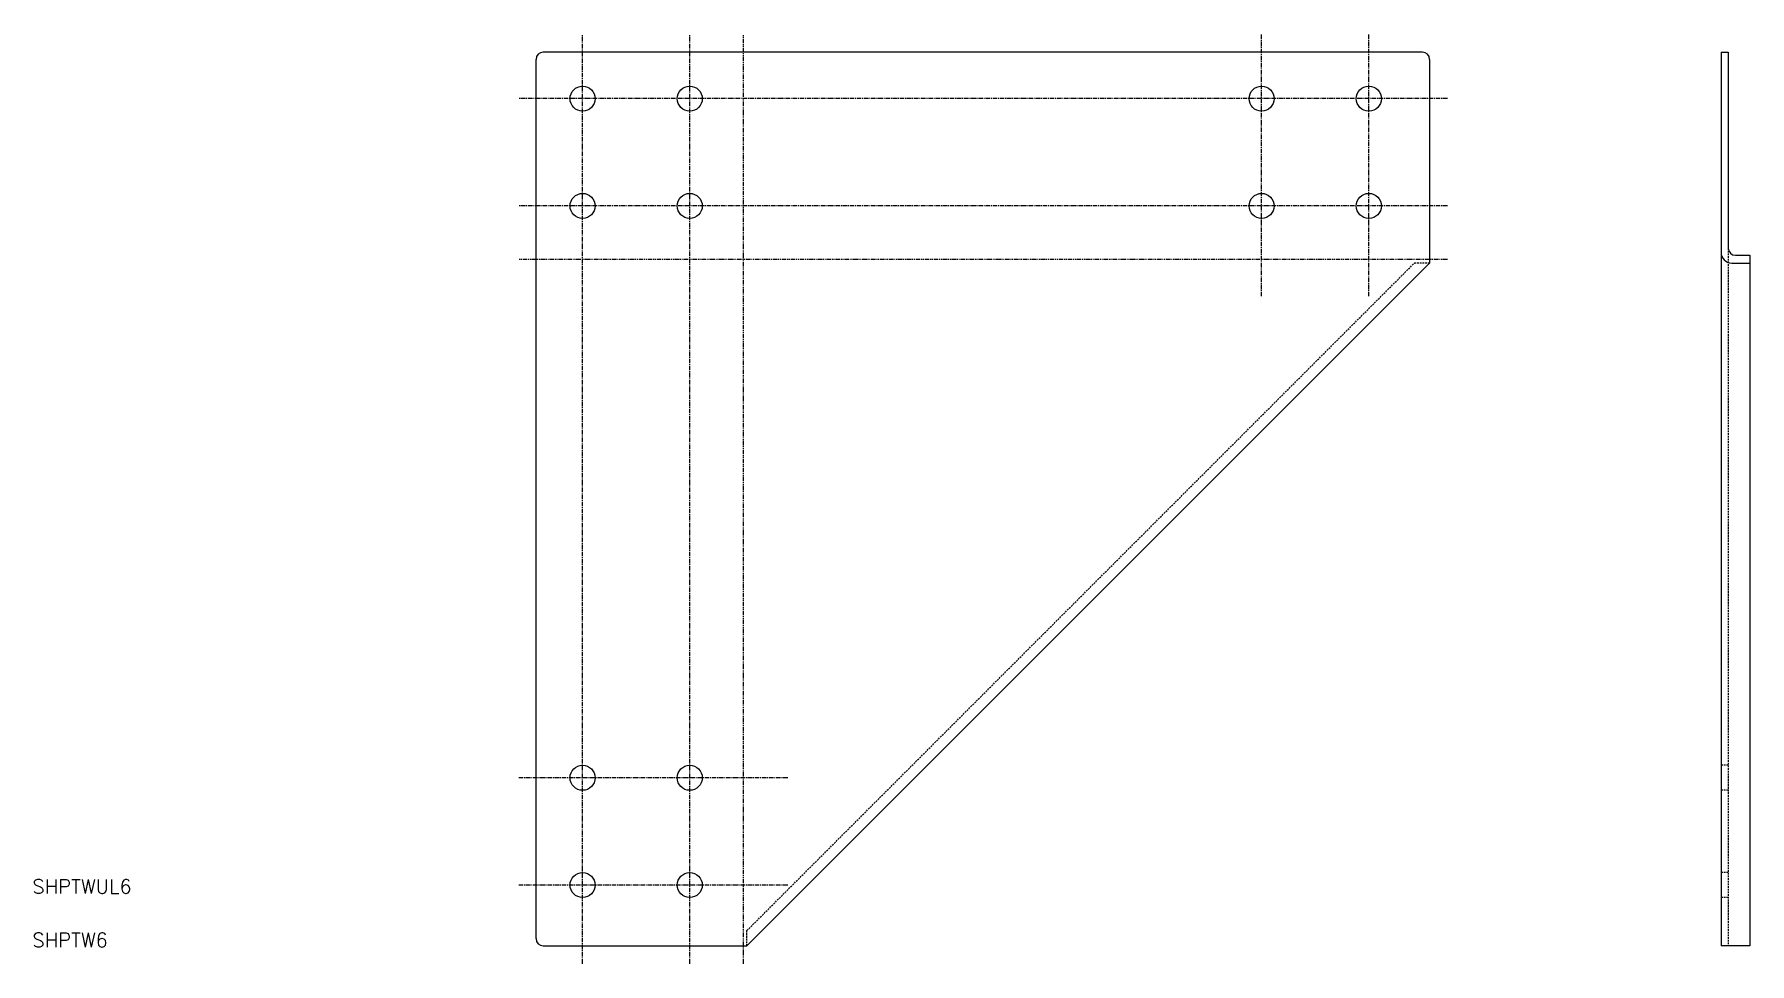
# Model space of a CAD drawing. Extents: x -153 to 327, y -242 to 18.
import ezdxf

# ---------------------------------------------------------------- set-up
doc = ezdxf.new("R2010")
doc.units = 0
for name, pattern in [('CENTER', [2, 1.25, -0.25, 0.25, -0.25]), ('DASHED', [0.75, 0.5, -0.25]), ('PHANTOM', [2.5, 1.25, -0.25, 0.25, -0.25, 0.25, -0.25])]:
    doc.linetypes.add(name, pattern=pattern)
doc.layers.get('0').update_dxf_attribs({"linetype": 'CONTINUOUS'})
doc.layers.add('CENTER', color=1, linetype='CENTER')
doc.styles.get("Standard").update_dxf_attribs({"font": 'txt.shx', "bigfont": 'bigfont.shx'})

msp = doc.modelspace()

# ---------------------------------------------------------------- linework, layer by layer
at = {"color": 3, "linetype": 'PHANTOM'}
for p, q in [((45, -242), (45, 18)), ((242, -45), (-18, -45))]:
    msp.add_line(p, q, dxfattribs=at)
at = {"color": 7, "linetype": 'CONTINUOUS'}
for p, q in [((-13, -235), (-13, 11)), ((235, 13), (-11, 13)), ((237, 11), (237, -46)), ((318.57, 13), (318.57, -237)), ((318.57, 13), (320.57, 13)), ((320.57, 13), (320.57, -41.81)), ((46, -237), (237, -46)), ((321.53, -46), (326.52, -46)), ((322.57, -43.81), (326.57, -43.81)), ((326.57, -43.81), (326.57, -237)), ((-11, -237), (46, -237)), ((326.57, -237), (318.57, -237))]:
    msp.add_line(p, q, dxfattribs=at)
at = {"color": 3, "linetype": 'DASHED'}
for p, q in [((320.57, -41.81), (320.57, -237)), ((46, -232.74), (232.74, -46)), ((237, -46), (232.74, -46)), ((320.57, -186.5), (318.57, -186.5)), ((320.57, -193.5), (318.57, -193.5)), ((320.57, -216.5), (318.57, -216.5)), ((320.57, -223.5), (318.57, -223.5)), ((46, -237), (46, -232.74))]:
    msp.add_line(p, q, dxfattribs=at)
at = {"color": 7, "linetype": 'CONTINUOUS'}
for centre in [(0, 0), (30, 0), (190, 0), (220, 0), (0, -30), (30, -30), (190, -30), (220, -30), (0, -190), (30, -190), (0, -220), (30, -220)]:
    msp.add_circle(centre, 3.5, dxfattribs=at)
for centre, radius, start, end in [((-11, 11), 2, 90, 180), ((235, 11), 2, 0, 90), ((321.54, -43.03), 2.97, 179.39, 269.8941), ((322.57, -41.81), 2, 180, 270), ((-11, -235), 2, 180, 270)]:
    msp.add_arc(centre, radius, start, end, dxfattribs=at)
at = {"layer": 'CENTER', "color": 1, "linetype": 'CENTER'}
for p, q in [((0, -242), (0, 18)), ((30, -242), (30, 18)), ((190, -55.28), (190, 18)), ((220, -55.28), (220, 18)), ((242, 0), (-18, 0)), ((242, -30), (-18, -30)), ((57.42, -190), (-18, -190)), ((57.42, -220), (-18, -220))]:
    msp.add_line(p, q, dxfattribs=at)

# ---------------------------------------------------------------- texts
at = {"color": 7, "linetype": 'CONTINUOUS'}
for s, p in [('SHPTWUL6', (-153.92, -222.41)), ('SHPTW6', (-153.92, -237.41))]:
    msp.add_text(s, height=4, dxfattribs=at).set_placement(p)

doc.saveas('drawing.dxf')
